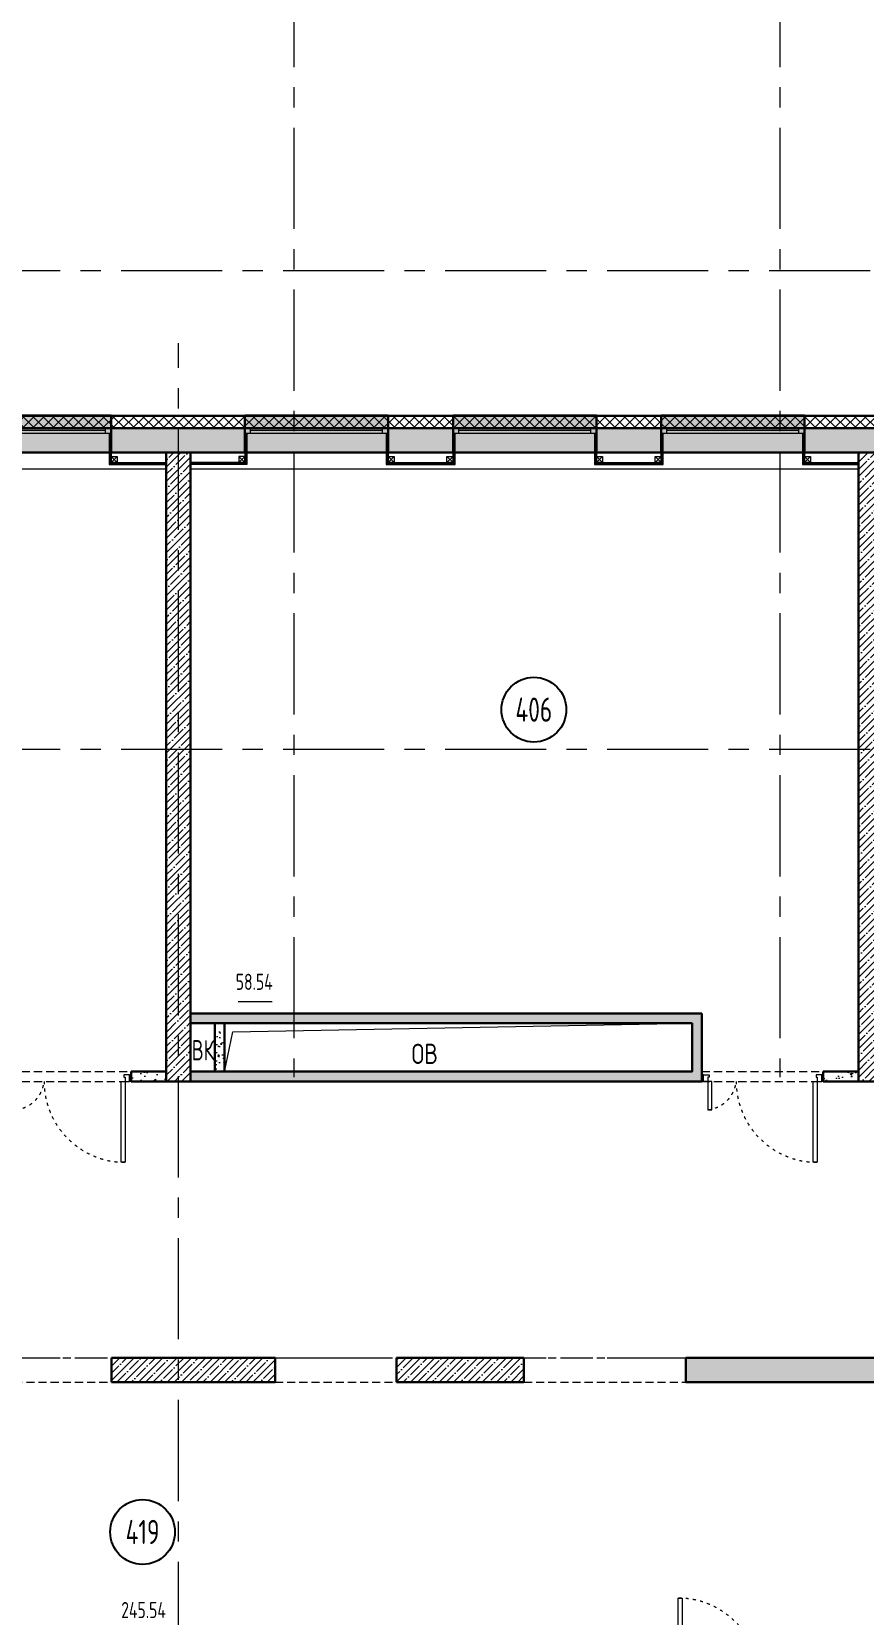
# Model space of a CAD drawing. Header units: millimetres. Extents: x -265044 to 366616, y 0 to 292181.
# Drawn here: x 227344 to 237623, y 71983 to 91550 of the extents above; entities that cross this region are included whole.
import ezdxf
from ezdxf import colors
from ezdxf.entities.mleader import LeaderData, LeaderLine
from ezdxf.enums import TextEntityAlignment as Align
from ezdxf.math import Vec2, Vec3

# ---------------------------------------------------------------- set-up
doc = ezdxf.new("R2010")
doc.units = ezdxf.units.MM
doc.header["$MEASUREMENT"] = 0
for name, pattern in [('ACAD_ISO03W100', [30, 12, -18]), ('ADSK_Штриховая_ш2 п1', [3, 2, -1]), ('CENTER', [2, 1.25, -0.25, 0.25, -0.25])]:
    doc.linetypes.add(name, pattern=pattern)
doc.layers.get('0').update_dxf_attribs({"color": 250, "lineweight": 9})
for name, color, linetype, lineweight in [('_0', 250, 'Continuous', 9), ('KR_STRIH', 8, 'Continuous', 0), ('АР_Двери', 5, 'Continuous', 18), ('АР_Маркер экспликации', 239, 'Continuous', 13), ('АР_Навесной фасад', 5, 'Continuous', 5), ('АР_Номер помещения', 1, 'Continuous', 25), ('АР_Окна БЛОК', 250, 'Continuous', 13), ('АР_Оси', 193, 'Continuous', 9), ('АР_Отметки', 250, 'Continuous', 15), ('АР_Перегородки газоблок', 165, 'Continuous', 30), ('АР_Перегородки газоблок_Штрих', 165, 'Continuous', 5), ('АР_Подоконники', 163, 'Continuous', 9), ('АР_Помещения_площадь', 19, 'Continuous', 9), ('АР_Сущ Несущая стена', 202, 'Continuous', 30), ('АР_тонкая линия', 250, 'Continuous', 0), ('АР_Утеплитель', 250, 'Continuous', 9), ('АР_Штриховка монолит', 250, 'Continuous', 9)]:
    doc.layers.add(name, color=color, linetype=linetype, lineweight=lineweight)
doc.layers.add('АР_Отверстия', color=251, linetype='Continuous')
doc.styles.add('ICOCPEUR', font='isocpeur.ttf')
doc.styles.add('ISOCPEUR', font='isocpeur.ttf', dxfattribs={"width": 0.7})
doc.styles.get("Standard").update_dxf_attribs({"font": 'isocpeur.ttf'})
pattern_1 = [(50, (0, 0), (215.17805, -18.82564), [22.5, -247.5]), (355, (0, 0), (-41.6254, 225.65764), [18, -198]), (100.45144, (17.93, -1.57), (173.55265, 206.832), [19.12206, -210.34263]), (46.1842, (0, 60), (320.1724, -49.65578), [33.75, -371.25]), (96.63564, (26.68, 55.86), (280.3986, 292.23558), [28.6831, -315.51413]), (351.18416, (0, 60), (280.3986, 292.2356), [27, -297]), (21, (30, 45), (179.07212, -120.78567), [22.5, -247.5]), (326, (30, 45), (72.9946, 217.54501), [18, -198]), (71.45144, (44.92, 34.93), (252.06671, 96.75935), [19.12206, -210.34263]), (37.5, (0, 0), (3.647957, 99.868156), [0, -195.6, 0, -201, 0, -198.75]), (7.5, (0, 0), (78.92086, 118.323514), [0, -114.6, 0, -191.1, 0, -75.75]), (327.5, (-66.9, 0), (160.14673, -6.766462), [0, -75, 0, -234, 0, -310.5]), (317.5, (-96.9, 0), (174.95585, 30.031495), [0, -97.5, 0, -155.4, 0, -220.5])]

# ---------------------------------------------------------------- blocks, each defined once
blk = doc.blocks.new('Полуторная_на лестницу')
at = {"color": 8}
for points in [[(75, 80), (75, 1080), (125, 1080), (125, 80)], [(1375, 430), (1375, 80), (1425, 80), (1425, 430)]]:
    blk.add_lwpolyline(points, close=True, dxfattribs=at)
for points in [[(0, 0), (0, 80), (20, 80), (20, 0), (0, 0)], [(20, 80), (20, 0), (90, 0), (90, 30), (75, 30), (75, 80), (20, 80)], [(1480, 80), (1480, 0), (1410, 0), (1410, 30), (1425, 30), (1425, 80), (1480, 80)], [(1500, 0), (1500, 80), (1480, 80), (1480, 0), (1500, 0)]]:
    blk.add_lwpolyline(points, dxfattribs=at)
at = {"color": 8, "linetype": 'ACAD_ISO03W100', "ltscale": 3}
for centre, radius, start, end in [((75, 80), 1000, 0, 90), ((1465, 40), 392, 95.9075, 174.0925)]:
    blk.add_arc(centre, radius, start, end, dxfattribs=at)
blk = doc.blocks.new('*U373')
h = blk.add_hatch(color=8)
h.dxf.hatch_style = 1
h.paths.add_polyline_path([(-1770, -240), (0, -240), (0, 220), (-1770, 220)])
at = {"color": 8, "lineweight": 30}
for p, q in [((-1770, -240), (-1770, 220)), ((0, -240), (0, 220))]:
    blk.add_line(p, q, dxfattribs=at)
at = {"color": 8}
for p, q in [((0, 220), (-1770, 220)), ((-1770, 70), (0, 70)), ((-1770, 0), (0, 0)), ((-1700, 0), (-1700, 70)), ((-1700, 35), (-70, 35)), ((-70, 0), (-70, 70)), ((-1770, -240), (0, -240)), ((-1770, -240), (-1770, -240)), ((-1770, -240), (-1770, -240)), ((0, -240), (0, -240)), ((0, -240), (0, -240))]:
    blk.add_line(p, q, dxfattribs=at)
blk = doc.blocks.new('*U181')
at = {"layer": 'АР_Номер помещения', "color": 8}
blk.add_circle((-18882, -427), 400, dxfattribs=at)
at = {"layer": 'АР_Помещения_площадь', "color": 8}
blk.add_line((-22111, -4036), (-22533, -4036), dxfattribs=at)
at = {"color": 8, "style": 'ISOCPEUR', "width": 0.7, "flags": 1}
blk.add_attdef('КАТЕГОРИЯ', (-499, -2092), '', height=250, dxfattribs=at)
at = {"layer": 'АР_Номер помещения', "color": 8, "style": 'ISOCPEUR', "width": 0.7}
blk.add_attdef('НОМЕР_ПОМЕЩЕНИЯ', text='', height=300, dxfattribs=at).set_placement((-18882, -427), align=Align.MIDDLE_CENTER)
at = {"layer": 'АР_Помещения_площадь', "color": 8, "lineweight": 30, "width": 0.7, "flags": 104}
blk.add_attdef('ИМЯ_ПОМЕЩЕНИЯ', text='', height=100, dxfattribs=at).set_placement((158, 1217), align=Align.MIDDLE_CENTER)
at = {"layer": 'АР_Помещения_площадь', "color": 8, "style": 'ISOCPEUR', "width": 0.7}
blk.add_attdef('ПЛОЩАДЬ_ПОМЕЩЕНИЯ', text='', height=200, dxfattribs=at).set_placement((-22106, -3790), align=Align.MIDDLE_RIGHT)
blk = doc.blocks.new('*U192')
at = {"layer": 'АР_Номер помещения', "color": 8}
blk.add_circle((-15344, -5763), 400, dxfattribs=at)
at = {"layer": 'АР_Помещения_площадь', "color": 8}
blk.add_line((-15061, -6974), (-15484, -6974), dxfattribs=at)
at = {"color": 8, "style": 'ISOCPEUR', "width": 0.7, "flags": 1}
blk.add_attdef('КАТЕГОРИЯ', (-499, -2092), '', height=250, dxfattribs=at)
at = {"layer": 'АР_Номер помещения', "color": 8, "style": 'ISOCPEUR', "width": 0.7}
blk.add_attdef('НОМЕР_ПОМЕЩЕНИЯ', text='', height=300, dxfattribs=at).set_placement((-15344, -5763), align=Align.MIDDLE_CENTER)
at = {"layer": 'АР_Помещения_площадь', "color": 8, "lineweight": 30, "width": 0.7, "flags": 104}
blk.add_attdef('ИМЯ_ПОМЕЩЕНИЯ', text='', height=100, dxfattribs=at).set_placement((158, 1217), align=Align.MIDDLE_CENTER)
at = {"layer": 'АР_Помещения_площадь', "color": 8, "style": 'ISOCPEUR', "width": 0.7}
blk.add_attdef('ПЛОЩАДЬ_ПОМЕЩЕНИЯ', text='', height=200, dxfattribs=at).set_placement((-15056, -6727), align=Align.MIDDLE_RIGHT)
blk = doc.blocks.new('_DotSmall')
at = {"color": 8, "linetype": 'ByBlock', "const_width": 0.5}
blk.add_lwpolyline([(-0.0625, 0, 1), (0.0625, 0, 1)], format="xyb", close=True, dxfattribs=at)
blk = doc.blocks.new('A$Ce02d65bd')
at = {"color": 8, "ltscale": 100}
for points in [[(0, 0), (0, 75), (75, 75), (75, 0), (0, 0)], [(0, 0), (75, 75)], [(0, 75), (75, 0)]]:
    blk.add_lwpolyline(points, dxfattribs=at)

msp = doc.modelspace()

# ---------------------------------------------------------------- hatches: boundary and pattern name
at = {"layer": 'АР_Перегородки газоблок_Штрих', "ltscale": 100}
h = msp.add_hatch(dxfattribs=at)
h.set_pattern_fill('AR-CONC', color=8, scale=30)
h.set_pattern_definition([(50, (0, 100), (215.17805, -18.82564), [22.5, -247.5]), (355, (0, 100), (-41.6254, 225.65764), [18, -198]), (100.45144, (17.93, 98.43), (173.55265, 206.832), [19.12206, -210.34263]), (46.1842, (0, 160), (320.1724, -49.65578), [33.75, -371.25]), (96.63564, (26.68, 155.86), (280.3986, 292.23558), [28.6831, -315.51413]), (351.18416, (0, 160), (280.3986, 292.2356), [27, -297]), (21, (30, 145), (179.07212, -120.78567), [22.5, -247.5]), (326, (30, 145), (72.9946, 217.54501), [18, -198]), (71.45144, (44.92, 134.93), (252.06671, 96.75935), [19.12206, -210.34263]), (37.5, (0, 100), (3.647957, 99.868156), [0, -195.6, 0, -201, 0, -198.75]), (7.5, (0, 100), (78.92086, 118.323514), [0, -114.6, 0, -191.1, 0, -75.75]), (327.5, (-66.9, 100), (160.14673, -6.766462), [0, -75, 0, -234, 0, -310.5]), (317.5, (-96.9, 100), (174.95585, 30.031495), [0, -97.5, 0, -155.4, 0, -220.5])])
h.paths.add_polyline_path([(235616.9, 79418.5), (229701.5, 79418.5), (229701.5, 79298.5), (235496.9, 79298.5), (235496.9, 78580.3), (235616.9, 78580.3)])
h.paths.add_polyline_path([(229701.5, 79418.5), (229305.5, 79418.5), (229305.5, 79298.5), (229701.5, 79298.5)])
h = msp.add_hatch(dxfattribs=at)
h.set_pattern_fill('AR-CONC', color=8, scale=30)
h.set_pattern_definition([(50, (280456.24, -0.08), (215.17805, -18.82564), [22.5, -247.5]), (355, (280456.24, -0.08), (-41.6254, 225.65764), [18, -198]), (100.45144, (280474.17, -1.65), (173.55265, 206.832), [19.12206, -210.34263]), (46.1842, (280456.24, 59.92), (320.1724, -49.6558), [33.75, -371.25]), (96.63564, (280482.92, 55.78), (280.3986, 292.2356), [28.6831, -315.5141]), (351.18416, (280456.24, 59.92), (280.3986, 292.2356), [27, -297]), (21, (280486.24, 44.92), (179.0721, -120.78567), [22.5, -247.5]), (326, (280486.24, 44.92), (72.9946, 217.545), [18, -198]), (71.45144, (280501.17, 34.85), (252.0667, 96.75935), [19.12206, -210.34263]), (37.5, (280456.24, -0.08), (3.647957, 99.868156), [0, -195.6, 0, -201, 0, -198.75]), (7.5, (280456.24, -0.08), (78.92086, 118.32351), [0, -114.6, 0, -191.1, 0, -75.75]), (327.5, (280389.34, -0.08), (160.14673, -6.76646), [0, -75, 0, -234, 0, -310.5]), (317.5, (280359.34, -0.08), (174.95585, 30.0315), [0, -97.5, 0, -155.4, 0, -220.5])])
h.paths.add_polyline_path([(229725.5, 79198.4), (229605.5, 79198.4), (229605.5, 78700.2), (229725.5, 78700.2)])
h = msp.add_hatch(dxfattribs=at)
h.set_pattern_fill('AR-CONC', color=8, scale=30)
h.set_pattern_definition(pattern_1)
h.paths.add_polyline_path([(229005.6, 78640.3), (229005.6, 78700.3), (228759.5, 78700.2), (228759.5, 78580.2), (228762.2, 78580.2), (228571.9, 78580.2), (228571.9, 78700.2), (228759.5, 78700.2), (228759.5, 78580.2), (229005.6, 78580.3)])
h = msp.add_hatch(dxfattribs=at)
h.set_pattern_fill('AR-CONC', color=8, scale=30)
h.set_pattern_definition(pattern_1)
h.paths.add_polyline_path([(235496.9, 78700.3), (229305.5, 78700.3), (229305.5, 78580.3), (235616.9, 78580.3)])
h = msp.add_hatch(dxfattribs=at)
h.set_pattern_fill('AR-CONC', color=8, scale=30)
h.set_pattern_definition(pattern_1)
h.paths.add_polyline_path([(237550.6, 78640.3), (237550.6, 78700.3), (237116.9, 78700.3), (237116.9, 78580.3), (237116.9, 78580.3), (237116.9, 78580.3), (237116.9, 78700.3), (237116.9, 78700.3), (237116.9, 78580.3), (237550.6, 78580.3)])
at = {"layer": 'АР_Утеплитель', "ltscale": 100}
h = msp.add_hatch(dxfattribs=at)
h.set_pattern_fill('ANSI37', color=8, scale=700)
h.set_pattern_definition([(45, (-750086.02, 104359.21), (-61.871843, 61.871843), []), (135, (-750086.02, 104359.21), (-61.871843, -61.871843), [])])
h.paths.add_polyline_path([(263525.6, 64815.7), (257175.6, 64815.7), (257175.6, 82685.7), (246675.6, 82685.7), (246675.6, 86650.7), (211875.6, 86650.7), (211875.6, 82685.7), (206900.4, 82685.7), (206900.4, 82835.7), (211725.6, 82835.7), (211725.6, 86800.7), (246825.6, 86800.7), (246825.6, 82835.7), (257325.6, 82835.7), (257325.6, 64965.7), (263675.6, 64965.7), (263675.6, 54955.7), (250275.6, 54955.7), (250275.6, 61305.7), (242395.6, 61305.7), (242395.6, 66495.7), (234160.3, 66495.7), (234160.3, 66245.7), (234010.3, 66245.7), (234010.3, 66645.7), (242545.6, 66645.7), (242545.6, 61455.7), (250425.6, 61455.7), (250425.6, 55105.7), (263525.6, 55105.7)])
at = {"layer": 'АР_Штриховка монолит', "ltscale": 100}
h = msp.add_hatch(dxfattribs=at)
h.set_pattern_fill('ANSI35', color=8, scale=500)
h.paths.add_polyline_path([(246375.6, 86650.7), (211875.6, 86650.7), (211875.6, 82685.7), (211875.6, 82485.7), (211875.6, 75165.7), (211975.6, 75165.7), (211975.6, 73908.2), (212175.6, 73908.2), (212175.6, 74865.7), (215930.6, 74865.7), (215930.6, 73683.2), (216130.6, 73683.2), (216130.6, 74865.7), (223130.6, 74865.7), (223130.6, 75165.7), (212175.6, 75165.7), (212175.6, 86350.7), (246375.6, 86350.7)])
h = msp.add_hatch(dxfattribs=at)
h.set_pattern_fill('ANSI35', color=8, scale=500)
h.paths.add_polyline_path([(246675.6, 86650.7), (246375.6, 86650.7), (246375.6, 86350.7), (246375.6, 75165.7), (235420.6, 75165.7), (235420.6, 74865.7), (242545.6, 74865.7), (242545.6, 73683.2), (242745.6, 73683.2), (242745.6, 74865.7), (246375.6, 74865.7), (246375.6, 73908.2), (246575.6, 73908.2), (246575.6, 74865.7), (246675.6, 74865.7), (246675.6, 82485.7), (246675.6, 82486), (246675.6, 82686), (246675.6, 82685.7)])
h = msp.add_hatch(dxfattribs=at)
h.set_pattern_fill('ANSI35', color=8, scale=500)
h.paths.add_polyline_path([(229305.6, 86350.7), (229005.7, 86350.7), (229005.6, 78580.3), (229305.5, 78580.3)])
h = msp.add_hatch(dxfattribs=at)
h.set_pattern_fill('ANSI35', color=8, scale=500)
h.paths.add_polyline_path([(237850.6, 86350.7), (237550.6, 86350.7), (237550.6, 78580.3), (237850.6, 78580.3)])
h = msp.add_hatch(dxfattribs=at)
h.set_pattern_fill('ANSI35', color=8, scale=500)
h.paths.add_polyline_path([(230347.4, 75165.8), (228327.6, 75165.7), (228327.6, 74865.7), (230347.4, 74865.8)])
h = msp.add_hatch(dxfattribs=at)
h.set_pattern_fill('ANSI35', color=8, scale=500)
h.paths.add_polyline_path([(233420.6, 75165.7), (231847.6, 75165.7), (231847.6, 74865.7), (233420.6, 74865.7)])

# ---------------------------------------------------------------- linework, layer by layer
at = {"color": 8}
for points in [[(228300.6, 86590.7), (228300.6, 86200), (229005.6, 86200)], [(228313.1, 86590.7), (228313.1, 86212.5), (229005.6, 86212.5)], [(228325.6, 86571), (228325.6, 86225), (229005.6, 86225)], [(230000.6, 86590.7), (230000.6, 86200), (229305.6, 86200)], [(229988.1, 86590.7), (229988.1, 86212.5), (229305.6, 86212.5)], [(229975.6, 86571), (229975.6, 86225), (229305.6, 86225)], [(231720.6, 86590.7), (231720.6, 86200), (232570.6, 86200), (232570.6, 86590.7)], [(231733.1, 86590.7), (231733.1, 86212.5), (232558.1, 86212.5), (232558.1, 86590.7)], [(231745.6, 86571), (231745.6, 86225), (232545.6, 86225), (232545.6, 86533.4)], [(234290.6, 86590.7), (234290.6, 86200), (235140.6, 86200), (235140.6, 86590.7)], [(234303.1, 86590.7), (234303.1, 86212.5), (235128.1, 86212.5), (235128.1, 86590.7)], [(234315.6, 86571), (234315.6, 86225), (235115.6, 86225), (235115.6, 86533.4)], [(236860.6, 86590.7), (236860.6, 86200), (237550.6, 86200)], [(236873.1, 86590.7), (236873.1, 86212.5), (237550.6, 86212.5)], [(236885.6, 86571), (236885.6, 86225), (237550.6, 86225)]]:
    msp.add_lwpolyline(points, dxfattribs=at)
at = {"layer": 'KR_STRIH', "color": 8, "ltscale": 500}
msp.add_line((228571.9, 78700.3), (229005.6, 78700.3), dxfattribs=at)
at = {"layer": 'АР_Навесной фасад', "color": 8, "ltscale": 100}
for p, q in [((211715.6, 86810.7), (246835.6, 86810.7)), ((211725.6, 86800.7), (246825.6, 86800.7))]:
    msp.add_line(p, q, dxfattribs=at)
at = {"layer": 'АР_Оси', "color": 8, "linetype": 'CENTER', "ltscale": 1000}
for p, q in [((230580.6, 134363.2), (230580.6, 78630.8)), ((236580.6, 134363.2), (236580.6, 78630.8)), ((182446.9, 88600.7), (265625.3, 88600.7)), ((229155.6, 53394.4), (229155.6, 87701.9)), ((182446.9, 86350.7), (265625.3, 86350.7)), ((182446.9, 82685.7), (266044, 82685.7)), ((182446.9, 75165.7), (266044, 75165.7))]:
    msp.add_line(p, q, dxfattribs=at)
at = {"layer": 'АР_Перегородки газоблок', "color": 8, "ltscale": 100}
for p, q in [((229605.5, 78700.2), (229605.5, 79298.4)), ((229725.5, 78700.2), (229725.5, 79298.4))]:
    msp.add_line(p, q, dxfattribs=at)
for points in [[(229305.5, 79418.5), (235616.9, 79418.5)], [(235076.9, 79298.5), (229305.5, 79298.5)], [(235616.9, 79418.5), (235616.9, 78580.3), (229305.6, 78580.3)], [(235496.9, 79298.5), (235496.9, 78700.3), (234986.1, 78700.3)], [(235496.9, 79298.5), (235044.2, 79298.5)], [(228571.9, 78580.3), (228571.9, 78700.3)], [(229005.6, 78700.3), (228571.9, 78700.3)], [(235076.9, 78700.3), (229305.6, 78700.3)], [(235076.9, 78700.3), (229305.6, 78700.3)], [(229710.5, 78700.2), (229710.5, 78700.2)], [(235496.9, 78700.3), (235196.9, 78700.3)], [(237116.9, 78580.3), (237116.9, 78700.3)], [(237550.6, 78700.3), (237116.9, 78700.3)], [(229005.6, 78580.3), (228571.9, 78580.3)], [(237550.6, 78580.3), (237116.9, 78580.3)]]:
    msp.add_lwpolyline(points, dxfattribs=at)
at = {"layer": 'АР_Подоконники', "color": 8, "ltscale": 100}
for p, q in [((220740.6, 86147.2), (229005.6, 86147.1)), ((229305.6, 86147.2), (237550.6, 86147.1))]:
    msp.add_line(p, q, dxfattribs=at)
at = {"layer": 'АР_Сущ Несущая стена', "color": 8, "ltscale": 100}
for p, q in [((211875.6, 86650.7), (246675.6, 86650.7)), ((212175.6, 86350.7), (246375.6, 86350.7)), ((229005.6, 86350.7), (229005.6, 78580.3)), ((229305.6, 86350.7), (229305.5, 78580.3)), ((237550.6, 86350.7), (237550.6, 78580.3)), ((229005.6, 78580.3), (229305.6, 78580.3)), ((237550.6, 78580.3), (237850.6, 78580.3)), ((228327.6, 75165.7), (230347.6, 75165.7)), ((228327.6, 75165.7), (228327.6, 74865.7)), ((230347.6, 75165.7), (230347.6, 74865.7)), ((231847.6, 75165.7), (233420.6, 75165.7)), ((231847.6, 75165.7), (231847.6, 74865.7)), ((233420.6, 75165.7), (233420.6, 74865.7)), ((235420.6, 75165.7), (246375.6, 75165.7)), ((235420.6, 75165.7), (235420.6, 74865.7)), ((228327.6, 74865.7), (230347.6, 74865.7)), ((231847.6, 74865.7), (233420.6, 74865.7)), ((235420.6, 74865.7), (242545.6, 74865.7))]:
    msp.add_line(p, q, dxfattribs=at)
at = {"layer": 'АР_тонкая линия', "color": 8, "linetype": 'ADSK_Штриховая_ш2 п1', "ltscale": 50}
for p, q in [((227071.9, 78700.3), (228571.9, 78700.3)), ((235616.9, 78700.3), (237116.9, 78700.3)), ((227071.9, 78580.3), (228571.9, 78580.3)), ((235616.9, 78580.3), (237116.9, 78580.3)), ((226827.6, 75165.7), (228327.6, 75165.7)), ((230347.6, 75165.7), (231847.6, 75165.7)), ((233420.6, 75165.7), (235420.6, 75165.7)), ((226827.6, 74865.7), (228327.6, 74865.7)), ((230347.6, 74865.7), (231847.6, 74865.7)), ((233420.6, 74865.7), (235420.6, 74865.7))]:
    msp.add_line(p, q, dxfattribs=at)
at = {"layer": 'АР_тонкая линия', "color": 8, "ltscale": 100}
msp.add_lwpolyline([(229725.5, 78700.2), (229825.5, 79193.5), (235496.9, 79298.5)], dxfattribs=at)

# ---------------------------------------------------------------- block references
at = {"layer": '_0', "color": 8, "lineweight": -3, "ltscale": 500}
for p in [(228325.6, 86225), (231745.6, 86225), (232470.6, 86225), (234315.6, 86225), (235040.6, 86225), (236885.6, 86225)]:
    msp.add_blockref('A$Ce02d65bd', p, dxfattribs=at)
at = {"layer": '_0', "color": 8, "lineweight": -3, "ltscale": 500, "xscale": -1}
msp.add_blockref('A$Ce02d65bd', (229975.6, 86225), dxfattribs=at)
at = {"layer": 'АР_Двери', "color": 8, "rotation": 180}
for p in [(228571.9, 78660.3), (237116.9, 78660.3)]:
    msp.add_blockref('Полуторная_на лестницу', p, dxfattribs=at)
at = {"layer": 'АР_Двери', "color": 8}
msp.add_blockref('Полуторная_на лестницу', (235249, 71115.7), dxfattribs=at)
at = {"layer": 'АР_Маркер экспликации', "color": 8}
ref = msp.add_blockref('*U181', (252425.4, 83599.9), dxfattribs=at)
ref.add_attrib('НОМЕР_ПОМЕЩЕНИЯ', '406', dxfattribs={"layer": 'АР_Номер помещения', "color": 8, "height": 300, "style": 'ISOCPEUR', "width": 0.7}).set_placement((233543.1, 83173.2), align=Align.MIDDLE_CENTER)
ref.add_attrib('ПЛОЩАДЬ_ПОМЕЩЕНИЯ', '58.54', dxfattribs={"layer": 'АР_Помещения_площадь', "color": 8, "height": 200, "style": 'ISOCPEUR', "width": 0.7}).set_placement((230319.2, 79810.1), align=Align.MIDDLE_RIGHT)
ref = msp.add_blockref('*U192', (244056.5, 78775.8), dxfattribs=at)
ref.add_attrib('НОМЕР_ПОМЕЩЕНИЯ', '419', dxfattribs={"layer": 'АР_Номер помещения', "color": 8, "height": 300, "style": 'ISOCPEUR', "width": 0.7}).set_placement((228712.4, 73013.2), align=Align.MIDDLE_CENTER)
ref.add_attrib('ПЛОЩАДЬ_ПОМЕЩЕНИЯ', '245.54', dxfattribs={"layer": 'АР_Помещения_площадь', "color": 8, "height": 200, "style": 'ISOCPEUR', "width": 0.7}).set_placement((229000.2, 72048.8), align=Align.MIDDLE_RIGHT)
at = {"layer": 'АР_Окна БЛОК', "color": 8}
for p in [(228325.6, 86590.7), (231745.6, 86590.7), (234315.6, 86590.7), (236885.6, 86590.7)]:
    msp.add_blockref('*U373', p, dxfattribs=at)

# ---------------------------------------------------------------- texts
at = {"layer": 'АР_Отверстия', "color": 8, "ltscale": 100, "char_height": 250, "attachment_point": 5, "line_spacing_factor": 0.7, "style": 'ICOCPEUR'}
for s, insert in [('\\A1;{\\W0.7;ВК}', (229459.6, 78964.8)), ('\\A1;{\\W0.8;ОВ}', (232195.6, 78920.4))]:
    msp.add_mtext(s, dxfattribs=dict(at, insert=insert))

# ---------------------------------------------------------------- leaders
at = {"layer": 'АР_Отметки', "color": 8}
ml = msp.add_multileader_mtext('Standard', dxfattribs=at)
ml.set_content('+9,800', color=8, style='ISOCPEUR')
ml.set_leader_properties(color=8, linetype='Continuous', lineweight=-1)
ml.set_arrow_properties(name='DOTSMALL')
ml.build(insert=Vec2(0, 0))
ml.multileader.update_dxf_attribs({"has_text_frame": 1, "text_left_attachment_type": 4, "text_right_attachment_type": 4, "dogleg_length": 100, "arrow_head_size": 180})
ctx = ml.context
ctx.base_point, ctx.char_height, ctx.arrow_head_size, ctx.landing_gap_size, ctx.plane_origin = Vec3(249563.4, 81908.8), 250, 180, 50, Vec3(249314, 81248)
ctx.left_attachment, ctx.right_attachment = 4, 4
notes = []
notes.append((ctx, [(0, (0, 0, 0), (0, 0), (1, 0), 1, [])]))
ctx.mtext.insert, ctx.mtext.width, ctx.mtext.line_spacing_style, ctx.mtext.flow_direction = Vec3(249613.4, 82242.1), 852.697, 2, 5
ml = msp.add_multileader_mtext('Standard', dxfattribs=at)
ml.set_content('+9,800', color=8, style='ISOCPEUR')
ml.set_leader_properties(color=8, linetype='Continuous', lineweight=-1)
ml.set_arrow_properties(name='DOTSMALL')
ml.build(insert=Vec2(0, 0))
ml.multileader.update_dxf_attribs({"has_text_frame": 1, "text_left_attachment_type": 4, "text_right_attachment_type": 4, "dogleg_length": 100, "arrow_head_size": 180})
ctx = ml.context
ctx.base_point, ctx.char_height, ctx.arrow_head_size, ctx.landing_gap_size, ctx.plane_origin = Vec3(249563.4, 81908.8), 250, 180, 50, Vec3(249314, 81248)
ctx.left_attachment, ctx.right_attachment = 4, 4
notes.append((ctx, [(0, (0, 0, 0), (0, 0), (1, 0), 1, [])]))
ctx.mtext.insert, ctx.mtext.width, ctx.mtext.line_spacing_style, ctx.mtext.flow_direction = Vec3(249613.4, 82242.1), 852.697, 2, 5
ml = msp.add_multileader_mtext('Standard', dxfattribs=at)
ml.set_content('Л.1', color=8, style='ISOCPEUR')
ml.set_leader_properties(color=8, linetype='Continuous', lineweight=-1)
ml.set_arrow_properties(name='DOTSMALL')
ml.build(insert=Vec2(0, 0))
ml.multileader.update_dxf_attribs({"has_text_frame": 1, "text_left_attachment_type": 4, "text_right_attachment_type": 4, "dogleg_length": 100, "arrow_head_size": 180})
ctx = ml.context
ctx.base_point, ctx.char_height, ctx.arrow_head_size, ctx.landing_gap_size, ctx.plane_origin = Vec3(246797.4, 81128.4, 0), 250, 180, 50, Vec3(272187.5, 68886.9, 0)
ctx.left_attachment, ctx.right_attachment = 4, 4
notes.append((ctx, [(0, (0, 0, 0), (0, 0), (1, 0), 1, [])]))
ctx.mtext.insert, ctx.mtext.width, ctx.mtext.line_spacing_style, ctx.mtext.flow_direction = Vec3(246847.4, 81461.7, 0), 852.697, 2, 5
ml = msp.add_multileader_mtext('Standard', dxfattribs=at)
ml.set_content('+11,750', color=8, style='ISOCPEUR')
ml.set_leader_properties(color=8, linetype='Continuous', lineweight=-1)
ml.set_arrow_properties(name='DOTSMALL')
ml.build(insert=Vec2(0, 0))
ml.multileader.update_dxf_attribs({"has_text_frame": 1, "text_left_attachment_type": 4, "text_right_attachment_type": 4, "dogleg_length": 100, "arrow_head_size": 180})
ctx = ml.context
ctx.base_point, ctx.char_height, ctx.arrow_head_size, ctx.landing_gap_size, ctx.plane_origin = Vec3(247705.9, 76291.8), 250, 180, 50, Vec3(248185.1, 73672.7)
ctx.left_attachment, ctx.right_attachment = 4, 4
notes.append((ctx, [(0, (0, 0, 0), (0, 0), (1, 0), 1, [])]))
ctx.mtext.insert, ctx.mtext.width, ctx.mtext.line_spacing_style, ctx.mtext.flow_direction = Vec3(247755.9, 76625.2), 852.697, 2, 5
for ctx, leaders in notes:
    for number, flags, end, landing, length, lines in leaders:
        leader = LeaderData()
        leader.index, (leader.has_last_leader_line, leader.has_dogleg_vector, leader.attachment_direction) = number, flags
        leader.last_leader_point, leader.dogleg_vector, leader.dogleg_length = Vec3(end), Vec3(landing), length
        for number, points, colour, breaks in lines:
            line = LeaderLine()
            line.index, line.vertices, line.color, line.breaks = number, Vec3.list(points), colors.encode_raw_color(colour), breaks
            leader.lines.append(line)
        ctx.leaders.append(leader)

doc.saveas('drawing.dxf')
